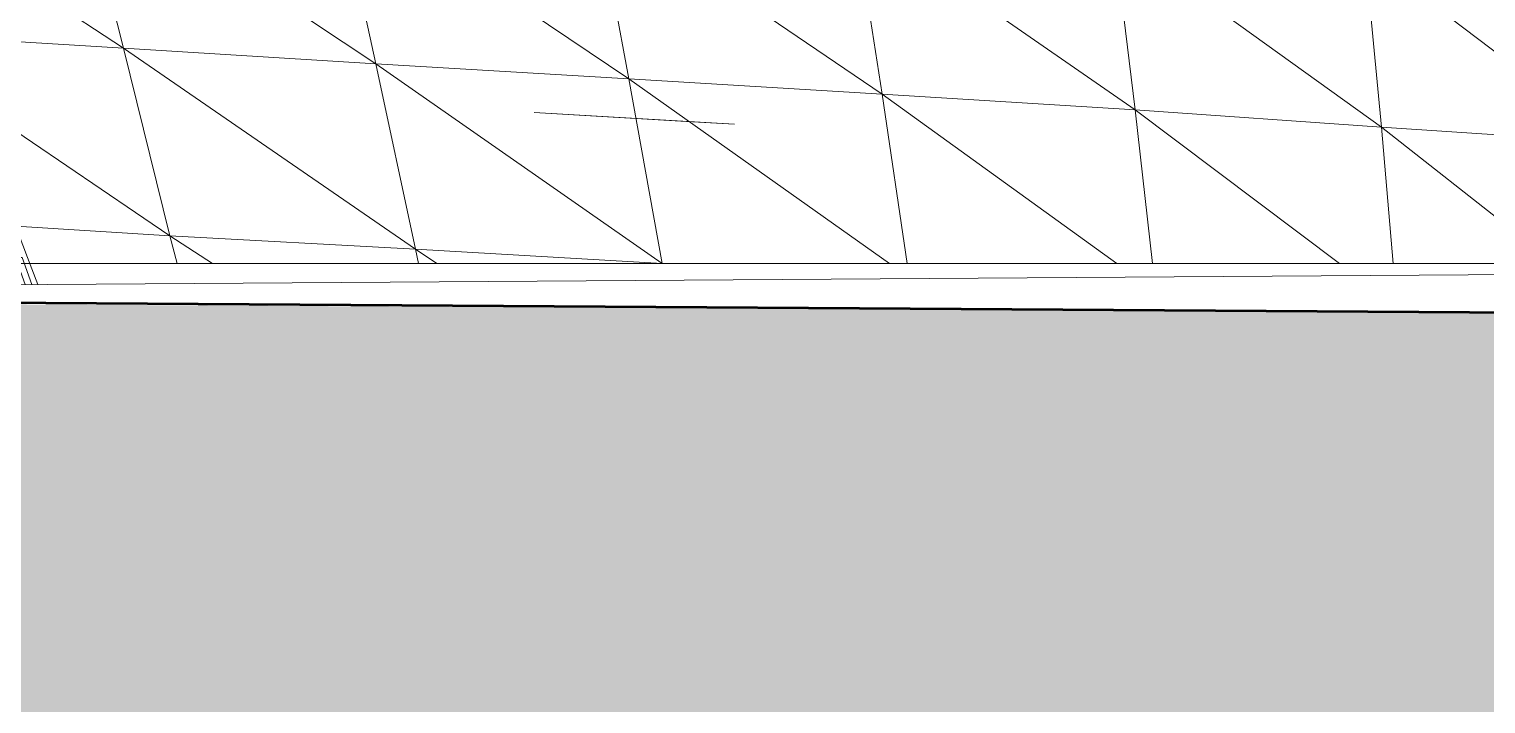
# Model space of a CAD drawing. Header units: inches. Extents: x -4169 to 1631, y -238 to 585.
# Drawn here: x -2005.27 to -1973.95, y -9.46 to 5.04 of the extents above; entities that cross this region are included whole.
import ezdxf

# ---------------------------------------------------------------- set-up
doc = ezdxf.new("R2010")
doc.units = ezdxf.units.IN
doc.header["$MEASUREMENT"] = 0
doc.linetypes.add('Aligning Line 1_8_', pattern=[0.25, 0.125, -0.125])
doc.linetypes.add('Grid Line 1_2_', pattern=[0.875, 0.5, -0.125, 0.125, -0.125])
for name, color, linetype, lineweight in [('0-1', 7, 'Continuous', 5), ('0-3', 8, 'Continuous', 9), ('A-FLOR-LEVL-1', 51, 'Grid Line 1_2_', 9), ('A-GENM', 5, 'Continuous', 9), ('C-TOPO', 7, 'Continuous', 9), ('C-TOPO-1', 250, 'Continuous', 50), ('G-ANNO-SYMB', 111, 'Aligning Line 1_8_', 9), ('G-ANNO-SYMB-2', 147, 'Aligning Line 1_8_', 9), ('M-EQPM', 50, 'Continuous', 9)]:
    doc.layers.add(name, color=color, linetype=linetype, lineweight=lineweight)

# ---------------------------------------------------------------- blocks, each defined once
blk = doc.blocks.new('CTR - 2nd Phase_rvt-1-BUILDING ELEVATION - WEST')
at = {"layer": 'A-FLOR-LEVL-1'}
blk.add_line((-4168.714, 0), (-1814.206, 0), dxfattribs=at)
blk = doc.blocks.new('Land_Rover_Evoque_-_SUV_Car_Vehicle_Automobile_13067 - Land Rover EVOQUE_dwg-1230547-BUILDING ELEVATION - WEST')
at = {"layer": 'A-GENM'}
for p, q in [((-2009.807, 8.929), (-2003.235, 4.632)), ((-2004.237, 8.569), (-2003.235, 4.632)), ((-2004.237, 8.569), (-1997.81, 4.291)), ((-1998.665, 8.209), (-1997.81, 4.291)), ((-1998.665, 8.209), (-1992.372, 3.968)), ((-1993.093, 7.848), (-1992.372, 3.968)), ((-1993.093, 7.848), (-1986.927, 3.637)), ((-1987.519, 7.487), (-1986.927, 3.637)), ((-1987.519, 7.487), (-1981.488, 3.305)), ((-1981.945, 7.069), (-1981.488, 3.305)), ((-1981.945, 7.069), (-1976.193, 2.934)), ((-1976.545, 6.67), (-1976.193, 2.934)), ((-1976.545, 6.67), (-1971.168, 2.593)), ((-2003.235, 4.632), (-2008.665, 4.954)), ((-2008.665, 4.954), (-2002.238, 0.599)), ((-2003.235, 4.632), (-2002.238, 0.599)), ((-2003.235, 4.632), (-1996.962, 0.306)), ((-2003.235, 4.632), (-1997.81, 4.291)), ((-1996.962, 0.306), (-1997.81, 4.291)), ((-1997.81, 4.291), (-1991.655, 0.002)), ((-1997.81, 4.291), (-1992.372, 3.968)), ((-1991.655, 0.002), (-1992.372, 3.968)), ((-1992.372, 3.968), (-1986.771, 0)), ((-1992.372, 3.968), (-1986.927, 3.637)), ((-1986.391, 0), (-1986.927, 3.637)), ((-1986.927, 3.637), (-1981.88, 0)), ((-1986.927, 3.637), (-1981.488, 3.305)), ((-1990.101, 2.994), (-1994.405, 3.244)), ((-1991.135, 3.053), (-1994.405, 3.244)), ((-1981.11, 0), (-1981.488, 3.305)), ((-1981.488, 3.305), (-1977.094, 0)), ((-1981.488, 3.305), (-1976.193, 2.934)), ((-1990.101, 2.994), (-1991.135, 3.053)), ((-1975.941, 0), (-1976.193, 2.934)), ((-1976.193, 2.934), (-1972.465, 0)), ((-1976.193, 2.934), (-1971.168, 2.593)), ((-2005.554, 0.801), (-2002.238, 0.599)), ((-2002.085, 0), (-2002.238, 0.599)), ((-2002.238, 0.599), (-2001.322, 0)), ((-2002.238, 0.599), (-1996.962, 0.306)), ((-1996.894, 0), (-1996.962, 0.306)), ((-1996.962, 0.306), (-1996.499, 0)), ((-1996.962, 0.306), (-1991.655, 0.002))]:
    blk.add_line(p, q, dxfattribs=at)
blk = doc.blocks.new('Land_Rover_Evoque_-_SUV_Car_Vehicle_Automobile_13067 - Land_Rover_Evoque_-_SUV_Car_Vehicle_Automobile_13067-1230553-BUILDING ELEVATION - WEST')
blk.add_blockref('Land_Rover_Evoque_-_SUV_Car_Vehicle_Automobile_13067 - Land Rover EVOQUE_dwg-1230547-BUILDING ELEVATION - WEST', (0, 0))
blk = doc.blocks.new('CTR  - Topography_rvt-1-BUILDING ELEVATION - WEST')
at = {"layer": 'C-TOPO'}
h = blk.add_hatch(dxfattribs=at)
h.set_pattern_fill('FP_6', color=256, style=0, pattern_type=2)
h.set_pattern_definition([(0, (-2936.56, 0), (24, 24), [24, -24]), (0, (-2936.56, 9), (24, 24), [24, -24]), (0, (-2936.56, 18), (24, 24), [24, -24]), (90, (-2933.56, 21), (-24, 24), [24, -24]), (90, (-2924.56, 21), (-24, 24), [24, -24]), (90, (-2915.56, 21), (-24, 24), [24, -24])])
h.paths.add_polyline_path([(-2622.528, -145.852), (-1910.896, -145.852), (-1910.896, -1.03), (-1969.989, -1.075), (-2012.198, -0.842), (-2067.07, -0.88), (-2097.028, -1.511), (-2586.241, -2.919), (-2636.892, -2.93), (-2653.776, -3), (-3639.932, -3), (-3847.118, -22.496), (-3898.724, -18.117), (-3984.986, -4.104), (-3984.986, -145.852), (-2634.339, -145.852)], flags=0)
at = {"layer": 'A-FLOR-LEVL-1'}
blk.add_line((-4168.714, 0), (-1814.206, 0), dxfattribs=at)
at = {"layer": 'C-TOPO'}
for p, q in [((-1938.93, 0), (-2066.388, -0.865)), ((-1976.964, 0), (-2005.25, 0)), ((-2005.25, 0), (-1972.931, 0)), ((-1976.964, 0), (-1941.224, 0)), ((-1965.308, -1.106), (-2006.009, -0.84))]:
    blk.add_line(p, q, dxfattribs=at)
at = {"layer": 'C-TOPO-1'}
blk.add_line((-2006.009, -0.84), (-1965.308, -1.106), dxfattribs=at)
at = {"layer": 'G-ANNO-SYMB-2'}
blk.add_line((-1910.896, 0), (-4072, 0), dxfattribs=at)
at = {"layer": '0-3'}
blk.add_blockref('Land_Rover_Evoque_-_SUV_Car_Vehicle_Automobile_13067 - Land_Rover_Evoque_-_SUV_Car_Vehicle_Automobile_13067-1230553-BUILDING ELEVATION - WEST', (0, 0), dxfattribs=at)
blk = doc.blocks.new('CTR - 1st Phase - Common Walls_rvt-1-BUILDING ELEVATION - WEST')
at = {"layer": 'A-FLOR-LEVL-1'}
blk.add_line((-4168.714, 0), (-1814.206, 0), dxfattribs=at)
at = {"layer": 'G-ANNO-SYMB-2'}
blk.add_line((-1910.896, 0), (-4072, 0), dxfattribs=at)
blk = doc.blocks.new('22142613 - Roof Drains - Type A - 15_ Strainer - 8_ Drain-2082947-BUILDING ELEVATION - WEST')
at = {"layer": 'M-EQPM'}
for p, q in [((-2013.724, 1.25), (-2014.149, 0.132)), ((-2013.724, 1.25), (-2005.724, 1.25)), ((-2005.298, 0.132), (-2005.724, 1.25)), ((-2014.147, 0.132), (-2014.393, -0.512)), ((-2014.263, -0.511), (-2014.029, 0.132)), ((-2014.149, 0.132), (-2014.149, 0.132)), ((-2013.885, 0.132), (-2014.118, -0.51)), ((-2014.029, 0.132), (-2013.885, 0.132)), ((-2013.691, -0.507), (-2013.493, 0.132)), ((-2013.493, 0.132), (-2013.207, 0.132)), ((-2013.207, 0.132), (-2013.403, -0.506)), ((-2012.715, -0.501), (-2012.573, 0.132)), ((-2012.573, 0.132), (-2012.172, 0.132)), ((-2012.172, 0.132), (-2012.314, -0.498)), ((-2011.432, -0.492), (-2011.358, 0.132)), ((-2011.358, 0.132), (-2010.884, 0.132)), ((-2010.884, 0.132), (-2010.957, -0.489)), ((-2009.974, -0.482), (-2009.974, 0.132)), ((-2009.974, 0.132), (-2009.474, 0.132)), ((-2009.474, 0.132), (-2009.473, -0.479)), ((-2008.492, -0.472), (-2008.563, 0.132)), ((-2008.563, 0.132), (-2008.089, 0.132)), ((-2008.089, 0.132), (-2008.018, -0.469)), ((-2007.142, -0.463), (-2007.275, 0.132)), ((-2007.275, 0.132), (-2006.875, 0.132)), ((-2006.875, 0.132), (-2006.741, -0.46)), ((-2006.059, -0.456), (-2006.241, 0.132)), ((-2006.241, 0.132), (-2005.955, 0.132)), ((-2005.955, 0.132), (-2005.773, -0.454)), ((-2005.351, -0.451), (-2005.562, 0.132)), ((-2005.562, 0.132), (-2005.419, 0.132)), ((-2005.419, 0.132), (-2005.207, -0.45)), ((-2005.079, -0.449), (-2005.3, 0.132)), ((-2005.299, 0.132), (-2005.298, 0.132))]:
    blk.add_line(p, q, dxfattribs=at)

msp = doc.modelspace()

# ---------------------------------------------------------------- linework, layer by layer
at = {"layer": 'A-FLOR-LEVL-1'}
msp.add_line((-4167.9645, 0), (-1814.9564, 0), dxfattribs=at)
at = {"layer": 'G-ANNO-SYMB'}
msp.add_line((-1910.8965, 0), (-4072.0005, 0), dxfattribs=at)

# ---------------------------------------------------------------- block references
at = {"layer": '0-1'}
for name in ['CTR - 2nd Phase_rvt-1-BUILDING ELEVATION - WEST', 'CTR - 1st Phase - Common Walls_rvt-1-BUILDING ELEVATION - WEST', 'CTR  - Topography_rvt-1-BUILDING ELEVATION - WEST']:
    msp.add_blockref(name, (0, 0), dxfattribs=at)
at = {"layer": 'M-EQPM'}
msp.add_blockref('22142613 - Roof Drains - Type A - 15_ Strainer - 8_ Drain-2082947-BUILDING ELEVATION - WEST', (0, 0), dxfattribs=at)

doc.saveas('drawing.dxf')
